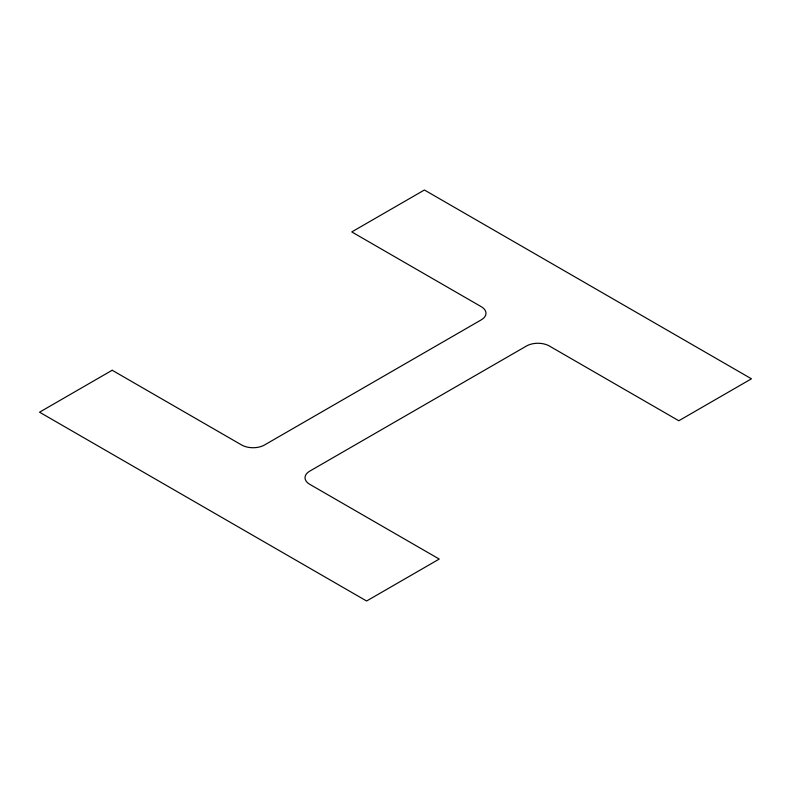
<?xml version="1.0" encoding="UTF-8"?>
<svg xmlns="http://www.w3.org/2000/svg" width="791" height="791" viewBox="0 0 791 791"><rect width="100%" height="100%" fill="white"/><g stroke="black" fill="none" stroke-linecap="round" stroke-linejoin="round"><path stroke-width="1.19" d="M112.184 370.247L39.55 412.19L366.599 601.002L439.232 559.069L309.746 484.31A16.136 9.314 0 0 1 309.746 471.139L526.509 345.993A16.136 9.314 0 0 1 549.33 345.993L678.816 420.753L751.45 378.81L424.401 189.998L351.768 231.931L481.254 306.69A16.136 9.314 0 0 1 481.254 319.861L264.491 445.007A16.136 9.314 0 0 1 241.67 445.007L112.184 370.247"/></g></svg>
